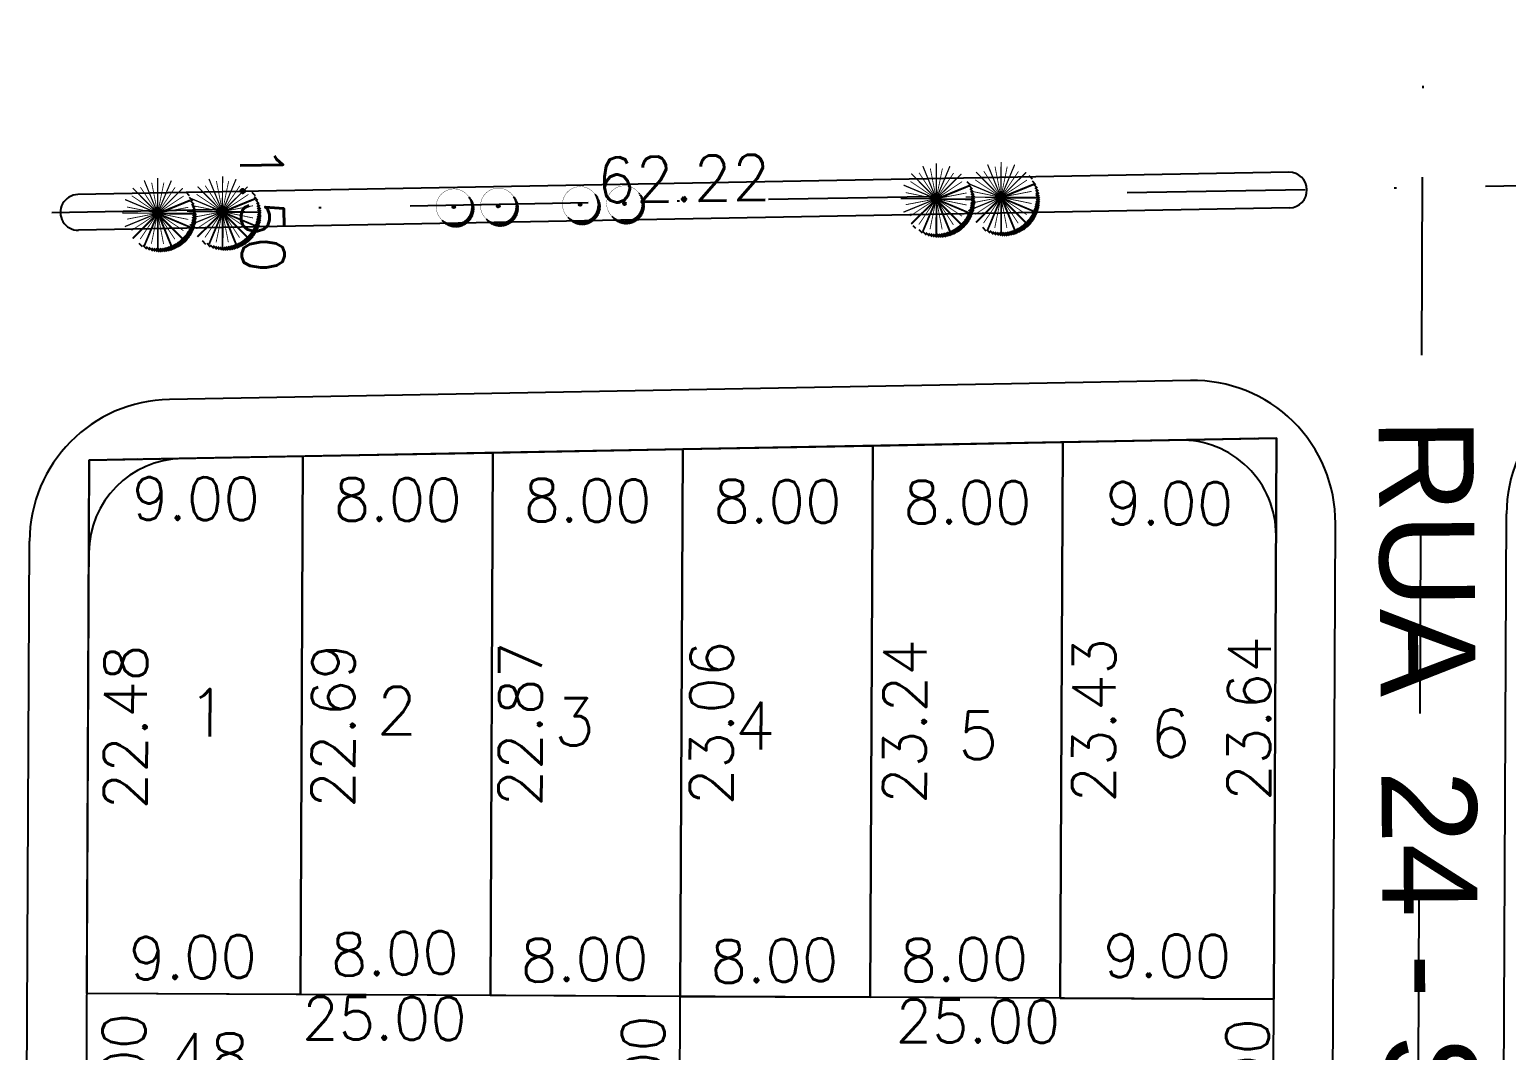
# Model space of a CAD drawing. Header units: millimetres. Extents: x -4430026 to 4783824, y 584 to 9593110.
# Drawn here: x 3050.1 to 3112.3, y 1664 to 1707.1 of the extents above; entities that cross this region are included whole.
import ezdxf
from ezdxf.enums import TextEntityAlignment as Align

# ---------------------------------------------------------------- set-up
doc = ezdxf.new("R2010")
doc.units = ezdxf.units.MM
for name, pattern in [('DASHDOT', [1, 0.5, -0.25, 0, -0.25]), ('DASHED2', [0.375, 0.25, -0.125]), ('HIDDEN', [0.375, 0.25, -0.125]), ('HIDDEN2', [0.1875, 0.125, -0.0625])]:
    doc.linetypes.add(name, pattern=pattern)
for name, color, linetype in [('boundary filipe', 6, 'Continuous'), ('BOUNDARY LOTES', 2, 'Continuous'), ('BOUNDARY VERDES', 92, 'Continuous'), ('Calçada', 1, 'Continuous'), ('CANTOS', 9, 'HIDDEN'), ('Cota', 8, 'Continuous'), ('COTAS', 8, 'Continuous'), ('curvas', 4, 'Continuous'), ('Lotes', 2, 'Continuous'), ('Nomes de Ruas', 3, 'Continuous'), ('Numero de lotes', 5, 'Continuous'), ('PAI_pDYD', 72, 'Continuous'), ('Projeção', 8, 'HIDDEN2'), ('QUADRA', 4, 'Continuous'), ('TRANSPLANTADA RETIRADA', 12, 'Continuous')]:
    doc.layers.add(name, color=color, linetype=linetype)
doc.styles.add('arcad1', font='romans.shx')
doc.styles.add('ARIAL', font='arial.ttf', dxfattribs={"height": 0.25})
doc.styles.add('ROMANS', font='romans.shx')
doc.dimstyles.new('BOLA100', dxfattribs={"dimscale": 0, "dimtxt": 1.9, "dimasz": 0.18, "dimexe": 0.18, "dimexo": 0.063, "dimgap": 0, "dimtad": 1, "dimzin": 4, "dimdsep": 46, "dimtxsty": 'ROMANS', "dimcen": 0.09, "dimse1": 1, "dimse2": 1, "dimsd1": 1, "dimsd2": 1, "dimclrt": 256, "dimaunit": 1, "dimadec": 4, "dimazin": 0, "dimtfac": 1.2, "dimtix": 1, "dimtmove": 2, "dimatfit": 3, "dimfxl": 1, "dimtvp": 2, "dimtolj": 1, "dimtzin": 4, "dimarcsym": 0})
doc.dimstyles.get("Standard").update_dxf_attribs({"dimtxt": 0.18, "dimasz": 0.18, "dimexe": 0.18, "dimexo": 0.0625, "dimgap": 0.09, "dimtad": 0, "dimtih": 1, "dimtoh": 1, "dimdec": 4, "dimzin": 0, "dimdsep": 46, "dimtxsty": 'Standard', "dimcen": 0.09, "dimadec": 0, "dimazin": 0, "dimtfac": 1, "dimtdec": 4, "dimtofl": 0, "dimtmove": 0, "dimatfit": 3, "dimfxl": 1, "dimtolj": 1, "dimtzin": 0, "dimarcsym": 0})

# ---------------------------------------------------------------- blocks, each defined once
blk = doc.blocks.new('ÁRVORE RETIRADA')
at = {"layer": 'TRANSPLANTADA RETIRADA'}
h = blk.add_hatch(dxfattribs=at)
h.set_pattern_fill('_USER', color=256, scale=0.1, angle=135, style=0, pattern_type=0)
h.set_pattern_definition([(135, (-4.583360688504172, -6.355571255532368), (-0.07071067811865477, -0.07071067811865475), [])])
h.paths.add_polyline_path([(6.0484811152985, -0.5150504994281135, 0.2047915192642046), (4.243467699661096, 3.70707730625513, -0.6060945436458858), (-0.5478533480372789, -5.473342448377267, -0.1930464130360828), (-4.583360688504172, -3.854949497956127, 0.7340404486873368)])
h = blk.add_hatch(color=256, dxfattribs=at)
h.dxf.hatch_style = 1
h.paths.add_polyline_path([(-1.023574025393461, 0.3671783077271442, 1), (-0.07213267068109552, 0.3671783077271442, 1)])
at = {"layer": 'TRANSPLANTADA RETIRADA', "linetype": 'DASHED2', "const_width": 0.1}
blk.add_lwpolyline([(-0.5478533480372789, 6.207699063831555, 0.9999999999999999), (-0.5478533480372789, -5.473342448377267, 0.9999999999999999), (-0.5478533480372789, 6.207699063831555, -3.167262399809778)], format="xyb", dxfattribs=at)
at = {"layer": 'TRANSPLANTADA RETIRADA'}
blk.add_circle((-0.547853348037278, 0.3671783077271442), 0.4757206773561826, dxfattribs=at)
blk = doc.blocks.new('PALMEIRA_PROPOSTA')
at = {"linetype": 'Continuous'}
h = blk.add_hatch(dxfattribs=at)
h.set_pattern_fill('_USER', color=250, scale=0.1680349678048515, angle=315, style=0, pattern_type=0)
h.set_pattern_definition([(315, (-2.759752643576576, -4.606280417879745), (0.1188186652112737, 0.1188186652112736), [])])
h.paths.add_polyline_path([(4.606280417880498, -0.4062804178796711, 0.2167655817345071), (3.166033061457028, 2.759752643582601, -0.1811803007978053), (4.200000000000045, 0, -0.643701983375483), (-2.759752643576576, -3.166033061462272, 0.6932216010114453)])
blk.add_hatch(color=1, dxfattribs=at).paths.add_polyline_path([(-0.4, 0, 1), (0.4, 0, 1)])
at = {"color": 98, "linetype": 'Continuous', "const_width": 0.15}
for points in [[(-1.607270415933272, 3.880294036547411), (-0.1530733729459826, 0.3695518130044917)], [(0, 4.199999999999967), (0, 0.3999999999999986)], [(1.607270415933272, 3.880294036547468), (0.1530733729459826, 0.3695518130045699)], [(-2.969848480983501, 2.969848480983444), (-0.2828427124745758, 0.2828427124746327)], [(2.969848480983728, 2.969848480983558), (0.2828427124745758, 0.2828427124746327)], [(-4.200000000000045, -5.684341886080801e-14), (-0.4000000000000909, -5.684341886080801e-14)], [(-3.880294036547411, 1.607270415933158), (-0.3695518130045912, 0.1530733729458476)], [(3.880294036547639, 1.607270415933669), (0.3695518130043638, 0.1530733729463094)], [(4.200000000000045, -5.684341886080801e-14), (0.4000000000000909, -5.684341886080801e-14)], [(-3.880294036547184, -1.607270415933499), (-0.3695518130043638, -0.1530733729461531)], [(-2.969848480983501, -2.969848480983558), (-0.2828427124745758, -0.2828427124746327)], [(-1.607270415933272, -3.880294036547411), (-0.1530733729459826, -0.3695518130044917)], [(0, -4.199999999999967), (0, -0.3999999999999986)], [(1.607270415933726, -3.880294036547241), (0.1530733729464373, -0.3695518130043425)], [(2.969848480983501, -2.969848480983558), (0.2828427124745758, -0.2828427124746327)], [(3.880294036547639, -1.607270415933101), (0.3695518130045912, -0.1530733729458404)]]:
    blk.add_lwpolyline(points, dxfattribs=at)
at = {"color": 96, "linetype": 'Continuous', "const_width": 0.1}
for points in [[(-0.7218341914597204, 3.628905537491853), (-0.07803612880638866, 0.3923141121612517)], [(0.7218341914597204, 3.628905537491853), (0.07803612880638866, 0.3923141121612517)], [(-3.076437565519427, 2.055609862172389), (-0.3325878449209085, 0.2222280932077751)], [(-2.055609862172332, 3.07643756551937), (-0.222228093207832, 0.3325878449209654)], [(2.05560986217256, 3.07643756551937), (0.222228093207832, 0.3325878449209654)], [(3.076437565519427, 2.055609862172389), (0.3325878449209085, 0.2222280932078888)], [(-3.628905537491846, 0.7218341914596635), (-0.3923141121613298, 0.07803612880633182)], [(3.628905537491846, 0.7218341914596635), (0.3923141121613298, 0.07803612880633182)], [(-3.628905537491846, -0.7218341914597772), (-0.3923141121613298, -0.0780361288064455)], [(-3.076437565519427, -2.055609862172503), (-0.3325878449209085, -0.2222280932078888)], [(-2.055609862172332, -3.076437565519484), (-0.222228093207832, -0.3325878449209654)], [(-0.7218341914597204, -3.628905537491853), (-0.07803612880638866, -0.3923141121612517)], [(0.7218341914597204, -3.628905537491853), (0.07803612880638866, -0.3923141121612517)], [(2.055609862172332, -3.07643756551937), (0.222228093207832, -0.3325878449209654)], [(3.076437565519427, -2.055609862172389), (0.3325878449209085, -0.2222280932077751)], [(3.628905537491846, -0.7218341914597772), (0.3923141121613298, -0.0780361288064455)]]:
    blk.add_lwpolyline(points, dxfattribs=at)
at = {"color": 98, "linetype": 'Continuous', "true_color": 0x001a00, "const_width": 0.15}
for points in [[(4.202124618651624, -0.06979593471066892), (0.4021246186516692, -0.06979593471066892)], [(3.915288052638743, 1.522220272488596), (0.4045458290954684, 0.06802322950123596)], [(-2.920891963595523, -3.022992908696779), (-0.2338861950865976, -0.3359871401878536)], [(-1.542341798166262, -3.9104686694983), (-0.08814475517897336, -0.3997264459553804)], [(0.07054112755872666, -4.199999999999967), (0.07054112755872666, -0.3999999999999986)], [(1.682805993431657, -3.847883843890031), (0.228608950444368, -0.3371416203471327)], [(2.91985880070979, -3.019590013364777), (0.2328530322008646, -0.3325842448558518)], [(3.85491508766404, -1.667666406111209), (0.344172864120992, -0.2134693631239486)]]:
    blk.add_lwpolyline(points, dxfattribs=at)
at = {"color": 1, "linetype": 'Continuous'}
blk.add_circle((0, 0), 0.4, dxfattribs=at)
blk = doc.blocks.new('*D13695')
at = {"layer": 'DEFPOINTS', "color": 0, "linetype": 'ByBlock'}
for p in [(3170.969692548448, 1701.555736257806), (3108.76353622744, 1700.403491656502), (3108.76353622744, 1700.403491656498)]:
    blk.add_point(p, dxfattribs=at)
at = {"layer": 'COTAS', "linetype": 'ByBlock', "insert": (3139.849020556413, 1701.929451025858), "char_height": 1.9, "attachment_point": 5, "rotation": 1.0611683425172647, "style": 'ROMANS'}
blk.add_mtext('\\A1;62.22', dxfattribs=at)
blk = doc.blocks.new('*D13696')
at = {"layer": 'DEFPOINTS', "color": 0, "linetype": 'ByBlock'}
for p in [(3108.76353622744, 1700.403491656502), (3046.557379906597, 1699.251247055201), (3046.557379906597, 1699.251247055211)]:
    blk.add_point(p, dxfattribs=at)
at = {"layer": 'COTAS', "linetype": 'ByBlock', "insert": (3077.642864235487, 1700.777206424569), "char_height": 1.9, "attachment_point": 5, "rotation": 1.0611683425171121, "style": 'ROMANS'}
blk.add_mtext('\\A1;62.22', dxfattribs=at)
blk = doc.blocks.new('*D13730')
at = {"layer": 'DEFPOINTS', "color": 0, "linetype": 'ByBlock'}
for p in [(3108.763536227441, 1700.403491656502), (3107.871679309827, 1512.136661720046), (3107.871679309827, 1512.136661720046)]:
    blk.add_point(p, dxfattribs=at)
at = {"layer": 'COTAS', "linetype": 'ByBlock', "insert": (3106.64837326498, 1606.27798417942), "char_height": 1.9, "attachment_point": 5, "rotation": 89.72858067940928, "style": 'ROMANS'}
blk.add_mtext('\\A1;188.27', dxfattribs=at)
blk = doc.blocks.new('*D14368')
at = {"layer": 'DEFPOINTS', "color": 0, "linetype": 'ByBlock'}
for p in [(3109.235330711151, 1799.997103595377), (3108.762850785787, 1700.258798124632), (3108.762850785811, 1700.258798124632)]:
    blk.add_point(p, dxfattribs=at)
at = {"layer": 'COTAS', "linetype": 'ByBlock', "insert": (3107.285925608113, 1750.136066458829), "char_height": 1.9, "attachment_point": 5, "rotation": 89.72858067918989, "style": 'ROMANS'}
blk.add_mtext('\\A1;99.74', dxfattribs=at)
blk = doc.blocks.new('*D14373')
at = {"layer": 'DEFPOINTS', "color": 0, "linetype": 'ByBlock'}
for p in [(3604.911716839865, 1990.480090746032), (3526.384085516982, 1988.213258781657), (3530.47530264546, 1981.233788387856), (3075.494473396064, 1975.21301359845), (3524.484052509368, 1587.125151107655)]:
    blk.add_point(p, dxfattribs=at)
at = {"layer": 'COTAS', "linetype": 'ByBlock', "insert": (3531.365345708875, 1983.352887335888), "char_height": 1.9, "attachment_point": 5, "rotation": 45.69019537436011, "style": 'ROMANS'}
blk.add_mtext('\\A1;91°55\'24"', dxfattribs=at)
blk = doc.blocks.new('*D12537')
at = {"layer": 'DEFPOINTS', "color": 0}
for p in [(3061.583742999844, 1683.671073873537), (3052.5797885477, 1682.857625174027), (3061.579687566744, 1682.814990886315)]:
    blk.add_point(p, dxfattribs=at)
at = {"layer": 'Cota', "color": 41, "insert": (3057.100847205404, 1687.292350624223), "char_height": 1.8, "attachment_point": 5, "rotation": 359.7285806795371, "style": 'ROMANS'}
blk.add_mtext('\\A1;9.00', dxfattribs=at)
blk = doc.blocks.new('*D12538')
at = {"layer": 'DEFPOINTS', "color": 0}
for p in [(3069.583653237249, 1683.633176729198), (3069.583653237248, 1683.633176728912), (3061.579687566744, 1682.814990886315)]:
    blk.add_point(p, dxfattribs=at)
at = {"layer": 'Cota', "color": 41, "insert": (3065.600751833627, 1687.252084908054), "char_height": 1.8, "attachment_point": 5, "rotation": 359.72858067953996, "style": 'ROMANS'}
blk.add_mtext('\\A1;8.00', dxfattribs=at)
blk = doc.blocks.new('*D12539')
at = {"layer": 'DEFPOINTS', "color": 0}
for p in [(3069.583653237249, 1683.633176729198), (3077.583563474645, 1683.595279584571), (3077.583563474643, 1683.595279584287)]:
    blk.add_point(p, dxfattribs=at)
at = {"layer": 'Cota', "color": 41, "insert": (3073.600662071026, 1687.214187763429), "char_height": 1.8, "attachment_point": 5, "rotation": 359.72858067953996, "style": 'ROMANS'}
blk.add_mtext('\\A1;8.00', dxfattribs=at)
blk = doc.blocks.new('*D12540')
at = {"layer": 'DEFPOINTS', "color": 0}
for p in [(3077.583563474645, 1683.595279584571), (3085.583473712046, 1683.557382439943), (3085.583473712044, 1683.557382439663)]:
    blk.add_point(p, dxfattribs=at)
at = {"layer": 'Cota', "color": 41, "insert": (3081.600572308424, 1687.176290618804), "char_height": 1.8, "attachment_point": 5, "rotation": 359.72858067953996, "style": 'ROMANS'}
blk.add_mtext('\\A1;8.00', dxfattribs=at)
blk = doc.blocks.new('*D12541')
at = {"layer": 'DEFPOINTS', "color": 0}
for p in [(3085.583473712046, 1683.557382439943), (3093.583383949444, 1683.519485295315), (3093.583383949443, 1683.519485295038)]:
    blk.add_point(p, dxfattribs=at)
at = {"layer": 'Cota', "color": 41, "insert": (3089.600482545824, 1687.13839347418), "char_height": 1.8, "attachment_point": 5, "rotation": 359.72858067953996, "style": 'ROMANS'}
blk.add_mtext('\\A1;8.00', dxfattribs=at)
blk = doc.blocks.new('*D12542')
at = {"layer": 'DEFPOINTS', "color": 0}
for p in [(3093.583383949444, 1683.519485295315), (3102.583282964543, 1683.476851007606), (3102.583282964541, 1683.476851007345)]:
    blk.add_point(p, dxfattribs=at)
at = {"layer": 'Cota', "color": 41, "insert": (3098.100387172074, 1687.09812775802), "char_height": 1.8, "attachment_point": 5, "rotation": 359.72858067953996, "style": 'ROMANS'}
blk.add_mtext('\\A1;9.00', dxfattribs=at)
blk = doc.blocks.new('*D12543')
at = {"layer": 'DEFPOINTS', "color": 0}
for p in [(3056.283283101059, 1700.181293652581), (3060.258901754147, 1700.254934034834), (3060.286677137576, 1698.755426168666)]:
    blk.add_point(p, dxfattribs=at)
at = {"layer": 'Cota', "color": 41, "insert": (3059.896553368931, 1699.498211081092), "char_height": 1.8, "attachment_point": 5, "rotation": 271.06116834254664, "style": 'ROMANS'}
blk.add_mtext('\\A1;1.50', dxfattribs=at)
blk = doc.blocks.new('*D11967')
at = {"layer": 'DEFPOINTS', "color": 0}
for p in [(3052.60846712447, 1688.911538788957), (3052.501994521666, 1666.435669609187), (3057.678051214662, 1666.411149612921)]:
    blk.add_point(p, dxfattribs=at)
at = {"layer": 'Cota', "color": 41, "insert": (3054.131327909234, 1677.666137917893), "char_height": 1.8, "attachment_point": 5, "rotation": 89.72858067944246, "style": 'ROMANS'}
blk.add_mtext('\\A1;22.48', dxfattribs=at)
blk = doc.blocks.new('*D11968')
at = {"layer": 'DEFPOINTS', "color": 0}
for p in [(3052.501994521672, 1666.435669609581), (3052.468834520113, 1659.435748151859), (3057.64489121422, 1659.411228155587)]:
    blk.add_point(p, dxfattribs=at)
at = {"layer": 'Cota', "color": 41, "insert": (3054.061511608171, 1662.928242599536), "char_height": 1.8, "attachment_point": 5, "rotation": 89.7285806794292, "style": 'ROMANS'}
blk.add_mtext('\\A1;7.00', dxfattribs=at)
blk = doc.blocks.new('*D11987')
at = {"layer": 'DEFPOINTS', "color": 0}
for p in [(3061.609357912404, 1689.078262284357), (3061.501893540733, 1666.393035321393), (3066.426515878804, 1666.369706419013)]:
    blk.add_point(p, dxfattribs=at)
at = {"layer": 'Cota', "color": 41, "insert": (3062.880288457811, 1677.729373615577), "char_height": 1.8, "attachment_point": 5, "rotation": 89.72858067952886, "style": 'ROMANS'}
blk.add_mtext('\\A1;22.69', dxfattribs=at)
blk = doc.blocks.new('*D11988')
at = {"layer": 'DEFPOINTS', "color": 0}
for p in [(3069.610149722166, 1689.226460946905), (3069.50180377814, 1666.355138176695), (3074.308480679284, 1666.332368004995)]:
    blk.add_point(p, dxfattribs=at)
at = {"layer": 'Cota', "color": 41, "insert": (3070.762694044468, 1677.785083105181), "char_height": 1.8, "attachment_point": 5, "rotation": 89.72858067953324, "style": 'ROMANS'}
blk.add_mtext('\\A1;22.87', dxfattribs=at)
blk = doc.blocks.new('*D11989')
at = {"layer": 'DEFPOINTS', "color": 0}
for p in [(3077.610941531913, 1689.374659609451), (3077.501714013536, 1666.317241032006), (3082.359945800961, 1666.294226634273)]:
    blk.add_point(p, dxfattribs=at)
at = {"layer": 'Cota', "color": 41, "insert": (3078.814599953322, 1677.839989638388), "char_height": 1.8, "attachment_point": 5, "rotation": 89.72858067457688, "style": 'ROMANS'}
blk.add_mtext('\\A1;23.06', dxfattribs=at)
blk = doc.blocks.new('*D11990')
at = {"layer": 'DEFPOINTS', "color": 0}
for p in [(3085.611733341672, 1689.522858271995), (3085.501624252928, 1666.279343887739), (3090.496153680829, 1666.255683821756)]:
    blk.add_point(p, dxfattribs=at)
at = {"layer": 'Cota', "color": 41, "insert": (3086.951248618372, 1677.894494728967), "char_height": 1.8, "attachment_point": 5, "rotation": 89.72858067951645, "style": 'ROMANS'}
blk.add_mtext('\\A1;23.24', dxfattribs=at)
blk = doc.blocks.new('*D11991')
at = {"layer": 'DEFPOINTS', "color": 0}
for p in [(3093.612525151433, 1689.671056934541), (3093.501534490325, 1666.241446743042), (3098.462876044315, 1666.217943894529)]:
    blk.add_point(p, dxfattribs=at)
at = {"layer": 'Cota', "color": 41, "insert": (3094.918411768039, 1677.949802705361), "char_height": 1.8, "attachment_point": 5, "rotation": 89.72858067950082, "style": 'ROMANS'}
blk.add_mtext('\\A1;23.43', dxfattribs=at)
blk = doc.blocks.new('*D11992')
at = {"layer": 'DEFPOINTS', "color": 0}
for p in [(3102.613415935441, 1689.83778042987), (3102.501433505231, 1666.198812454827), (3105.001405455097, 1666.186969597106)]:
    blk.add_point(p, dxfattribs=at)
at = {"layer": 'Cota', "color": 41, "insert": (3101.457437063373, 1678.023507299741), "char_height": 1.8, "attachment_point": 5, "rotation": 89.7285806790185, "style": 'ROMANS'}
blk.add_mtext('\\A1;23.64', dxfattribs=at)
blk = doc.blocks.new('*D11993')
at = {"layer": 'DEFPOINTS', "color": 0}
for p in [(3061.50290481396, 1666.60651037583), (3052.501994521673, 1666.435669609581), (3061.543849986564, 1664.449274526369)]:
    blk.add_point(p, dxfattribs=at)
at = {"layer": 'Cota', "color": 41, "insert": (3056.975077749683, 1667.963205859194), "char_height": 1.8, "attachment_point": 5, "rotation": 1.0873655401551248, "style": 'ROMANS'}
blk.add_mtext('\\A1;9.00', dxfattribs=at)
blk = doc.blocks.new('*D11994')
at = {"layer": 'DEFPOINTS', "color": 0}
for p in [(3061.50290481396, 1666.60651037583), (3069.502815051364, 1666.568613231132), (3069.540160209817, 1664.601047593914)]:
    blk.add_point(p, dxfattribs=at)
at = {"layer": 'Cota', "color": 41, "insert": (3065.473688007455, 1668.124512776097), "char_height": 1.8, "attachment_point": 5, "rotation": 1.087365540122836, "style": 'ROMANS'}
blk.add_mtext('\\A1;8.00', dxfattribs=at)
blk = doc.blocks.new('*D11995')
at = {"layer": 'DEFPOINTS', "color": 0}
for p in [(3069.500911834015, 1666.16685292472), (3077.500822071407, 1666.128955780094), (3077.534567215715, 1664.351060355041)]:
    blk.add_point(p, dxfattribs=at)
at = {"layer": 'Cota', "color": 41, "insert": (3073.468095013357, 1667.874525537224), "char_height": 1.8, "attachment_point": 5, "rotation": 1.087365540122836, "style": 'ROMANS'}
blk.add_mtext('\\A1;8.00', dxfattribs=at)
blk = doc.blocks.new('*D11996')
at = {"layer": 'DEFPOINTS', "color": 0}
for p in [(3077.49987040552, 1665.928063549682), (3085.499780642918, 1665.890166404911), (3085.529925773077, 1664.301941192203)]:
    blk.add_point(p, dxfattribs=at)
at = {"layer": 'Cota', "color": 41, "insert": (3081.463453570717, 1667.825406374386), "char_height": 1.8, "attachment_point": 5, "rotation": 1.087365540122836, "style": 'ROMANS'}
blk.add_mtext('\\A1;8.00', dxfattribs=at)
blk = doc.blocks.new('*D11997')
at = {"layer": 'DEFPOINTS', "color": 0}
for p in [(3085.499304867188, 1665.789732366914), (3093.499215104583, 1665.751835222216), (3093.525760220594, 1664.353280221732)]:
    blk.add_point(p, dxfattribs=at)
at = {"layer": 'Cota', "color": 41, "insert": (3089.459288018235, 1667.876745403915), "char_height": 1.8, "attachment_point": 5, "rotation": 1.087365540122836, "style": 'ROMANS'}
blk.add_mtext('\\A1;8.00', dxfattribs=at)
blk = doc.blocks.new('*D11998')
at = {"layer": 'DEFPOINTS', "color": 0}
for p in [(3093.516812528276, 1669.466569200795), (3102.516711543365, 1669.423934913087), (3102.492920963404, 1664.40185459529)]:
    blk.add_point(p, dxfattribs=at)
at = {"layer": 'Cota', "color": 41, "insert": (3098.010025170946, 1668.023131345973), "char_height": 1.8, "attachment_point": 5, "rotation": 359.7285806794439, "style": 'ROMANS'}
blk.add_mtext('\\A1;9.00', dxfattribs=at)
blk = doc.blocks.new('*D11999')
at = {"layer": 'DEFPOINTS', "color": 0}
for p in [(3077.501714013541, 1666.317241032401), (3077.468554011931, 1659.31731957468), (3079.514611286532, 1659.307626999852)]:
    blk.add_point(p, dxfattribs=at)
at = {"layer": 'Cota', "color": 41, "insert": (3075.931231680508, 1662.824641443826), "char_height": 1.8, "attachment_point": 5, "rotation": 89.72858067902058, "style": 'ROMANS'}
blk.add_mtext('\\A1;7.00', dxfattribs=at)
blk = doc.blocks.new('*D12000')
at = {"layer": 'DEFPOINTS', "color": 0}
for p in [(3102.50143350541, 1666.198812455221), (3102.468273503852, 1659.198890997498), (3104.968245452535, 1659.187048139801)]:
    blk.add_point(p, dxfattribs=at)
at = {"layer": 'Cota', "color": 41, "insert": (3101.384865846485, 1662.704062583749), "char_height": 1.8, "attachment_point": 5, "rotation": 89.728580679445, "style": 'ROMANS'}
blk.add_mtext('\\A1;7.00', dxfattribs=at)
blk = doc.blocks.new('*D9529')
at = {"layer": 'DEFPOINTS', "color": 0}
for p in [(3052.545220843821, 1666.65920594479), (3077.544940335692, 1666.54077736761), (3077.52215345328, 1661.730572922462)]:
    blk.add_point(p, dxfattribs=at)
at = {"layer": 'Cota', "color": 41, "insert": (3065.039347422458, 1665.38974681788), "char_height": 1.8, "attachment_point": 5, "rotation": 359.7285806790162, "style": 'ROMANS'}
blk.add_mtext('\\A1;25.00', dxfattribs=at)
blk = doc.blocks.new('*D9530')
at = {"layer": 'DEFPOINTS', "color": 0}
for p in [(3077.544940335691, 1666.54077736761), (3102.544659827382, 1666.422348790431), (3102.52187294497, 1661.612144345283)]:
    blk.add_point(p, dxfattribs=at)
at = {"layer": 'Cota', "color": 41, "insert": (3090.039066914239, 1665.271318240701), "char_height": 1.8, "attachment_point": 5, "rotation": 359.7285806790188, "style": 'ROMANS'}
blk.add_mtext('\\A1;25.00', dxfattribs=at)
blk = doc.blocks.new('*D8196')
at = {"layer": 'DEFPOINTS', "color": 0}
for p in [(3109.400061285888, 1834.770958635854), (3224.597288057779, 1702.549080181639), (3224.597288057781, 1702.549080181641)]:
    blk.add_point(p, dxfattribs=at)
at = {"layer": 'curvas', "color": 41, "insert": (3169.712999970263, 1771.024853054973), "char_height": 1.8, "attachment_point": 5, "rotation": 311.06374138942215, "style": 'ROMANS'}
blk.add_mtext('\\A1;175.37', dxfattribs=at)

msp = doc.modelspace()

# ---------------------------------------------------------------- hatches: boundary and pattern name
at = {"layer": 'BOUNDARY VERDES'}
h = msp.add_hatch(dxfattribs=at)
h.set_pattern_fill('GRASS', color=256, scale=3, angle=-0.271419311709254, style=0)
h.set_pattern_definition([(89.72858068829075, (3078.913099958789, 1593.619711941736), (-2.11124754344222, 2.131345538752566), [0.5624999999999998, -3.680140688999999]), (44.72858068829074, (3078.913099958789, 1593.619711941736), (-2.111247543999205, 2.131345539314854), [0.5625, -2.4375]), (134.7285806882907, (3078.913099958789, 1593.619711941736), (-2.131345539314854, -2.111247543999205), [0.5625, -2.4375])])
edge = h.paths.add_edge_path()
edge.add_line((3248.029637216011, 1759.928349246126), (3165.143377995435, 1785.420314749782))
edge.add_line((3165.143377995436, 1785.420314749782), (3159.727347875487, 1817.91116998172))
edge.add_line((3159.727347875488, 1817.91116998172), (3154.269339797101, 1827.011036350136))
edge.add_line((3154.269339797101, 1827.011036350136), (3130.852277945799, 1862.879585232885))
edge.add_line((3130.852277945799, 1862.879585232885), (3120.092055794201, 1931.53678350245))
edge.add_line((3120.092055794201, 1931.53678350245), (3103.39103233217, 1958.759175785447))
edge.add_line((3103.39103233217, 1958.759175785447), (3100.915733512735, 1975.947846163658))
edge.add_line((3100.915733512736, 1975.947846163658), (3080.721496309015, 1975.363747944664))
edge.add_line((3080.721496309015, 1975.363747944664), (3083.218490152134, 1966.142802923372))
edge.add_line((3083.218490152134, 1966.142802923371), (3084.64766954472, 1962.276357915141))
edge.add_line((3084.64766954472, 1962.276357915142), (3088.088883713485, 1953.949822353943))
edge.add_line((3088.088883713485, 1953.949822353943), (3094.136415202034, 1939.651956394109))
edge.add_line((3094.136415202034, 1939.651956394109), (3101.624377729957, 1921.15547508345))
edge.add_line((3101.624377729957, 1921.15547508345), (3108.944664294082, 1901.055743594693))
edge.add_line((3108.944664294082, 1901.055743594693), (3114.853488421574, 1881.754509840539))
edge.add_arc((3099.998453535185, 1876.673374286095), 15.69999999995151, -0.2714193206310256, 18.883152145261704, ccw=False)
edge.add_line((3115.698277376031, 1876.599001139723), (3115.510894210985, 1837.043290163729))
edge.add_line((3115.510894210985, 1837.04329016373), (3226.032091453106, 1710.203165965039))
edge.add_line((3226.032091453106, 1710.203165965039), (3243.994408792268, 1684.135810448027))
edge.add_line((3243.994408792268, 1684.135810448028), (3289.809524246125, 1592.620654227697))
edge.add_line((3289.809524246125, 1592.620654227696), (3465.934977293367, 1591.789438431038))
edge.add_line((3465.934977293366, 1591.789438431038), (3402.047700452167, 1629.417426307541))
edge.add_line((3402.047700452169, 1629.41742630754), (3386.235006165332, 1653.697790509898))
edge.add_line((3386.235006165331, 1653.697790509898), (3301.388583205662, 1732.11078431849))
edge.add_line((3301.388583205661, 1732.11078431849), (3267.502186354127, 1743.277107127421))
edge.add_line((3267.502186354128, 1743.277107127421), (3248.029637216012, 1759.928349246126))

# ---------------------------------------------------------------- linework, layer by layer
at = {"layer": 'boundary filipe', "elevation": 2.439200347918005}
msp.add_lwpolyline([(3051.797426527683, 1517.704656707918), (3101.800236047156, 1518.179303904628), (3102.613415935439, 1689.837780429868), (3052.608467124468, 1688.911538788956), (3051.797426527685, 1517.704656707918)], close=True, dxfattribs=at)
at = {"layer": 'BOUNDARY LOTES', "elevation": 2.439200347918005}
for points in [[(3077.610941531914, 1689.374659609449), (3085.611730962474, 1689.522858227925), (3085.501624252929, 1666.27934388774), (3077.497387352125, 1666.317261527395)], [(3077.501714015525, 1666.31724103114), (3085.497295249498, 1666.279364395076), (3085.611733341673, 1689.522858271993), (3077.615266327026, 1689.374739717626)], [(3085.611733341673, 1689.522858271993), (3093.612525151432, 1689.671056934541), (3093.501534490325, 1666.241446743042), (3085.497295249492, 1666.279364393783)], [(3085.611733341673, 1689.522858271993), (3093.612525151432, 1689.67105693454), (3093.501534490321, 1666.241446743042), (3085.501624256483, 1666.279343886427)], [(3093.612525151432, 1689.671056934541), (3102.613415935441, 1689.837780429869), (3102.501433505231, 1666.198812454827), (3093.50153449391, 1666.241446741128)], [(3093.501534493919, 1666.241446743025), (3102.501433509064, 1666.198812456706), (3102.613415935439, 1689.837780429869), (3093.612525151432, 1689.671056934541)], [(3052.610287817754, 1688.911224786566), (3061.609356265009, 1689.077914526751), (3061.501893540732, 1666.393035321392), (3052.503816665015, 1666.435660975879)], [(3061.609357912404, 1689.078262284359), (3069.610149722166, 1689.226460946903), (3069.501803778142, 1666.355138176695), (3061.501893544196, 1666.393035320081)], [(3061.609357912404, 1689.078262284359), (3069.605829020716, 1689.22603318746), (3069.501803781636, 1666.355138176678), (3061.501893544196, 1666.393035320081)], [(3069.610149722166, 1689.226460946905), (3077.610941531914, 1689.374659609449), (3077.501714015529, 1666.317241031997), (3069.50180378163, 1666.355138175383)], [(3069.610149722166, 1689.226460946905), (3077.610941531914, 1689.374659609449), (3077.497387352128, 1666.31726152825), (3069.50180378163, 1666.355138175383)]]:
    msp.add_lwpolyline(points, close=True, dxfattribs=at)
at = {"layer": 'Calçada'}
for p, q in [((3103.1316527589, 1701.049065979484, 2.439200347918005), (3052.126604971714, 1700.104299505748, 2.439200347918005)), ((3103.159428142328, 1699.549558113311, 2.439200347918005), (3052.154380355142, 1698.604791639578, 2.439200347918005)), ((3098.98536609654, 1692.271006904691, 2.439200347918005), (3055.981110119101, 1691.474439093504, 2.439200347918005)), ((3111.517767237642, 1521.857081064685, 2.439200347918005), (3112.298452697884, 1686.656135593021, 2.439200347918005)), ((3104.316553738265, 1521.617970824189, 2.439200347918005), (3105.096417710578, 1686.243613085952, 2.439200347918005)), ((3049.314272195428, 1521.266619951976, 2.439200347918005), (3050.092296377041, 1685.503890991721, 2.439200347918005))]:
    msp.add_line(p, q, dxfattribs=at)
for centre, radius, start, end in [((3103.145540450612, 1700.299312046398, 2.439200347918005), 0.7498825429087193, 271.0611683425927, 91.06116834238433), ((3052.140492663426, 1699.354545572663, 2.439200347918005), 0.7498825429087193, 91.06116834238433, 271.0611683425927), ((3099.09648503253, 1686.27203594443, 2.439200347918005), 5.999999999999999, 359.7285806794357, 91.06116834248856), ((3118.298385375933, 1686.627712734543, 2.439200347918005), 5.999999999999999, 91.06116834248856, 179.7285806794357), ((3056.09222905509, 1685.475468133243, 2.439200347918005), 5.999999999999999, 91.06116834248856, 179.7285806794357)]:
    msp.add_arc(centre, radius, start, end, dxfattribs=at)
at = {"layer": 'CANTOS', "ltscale": 2.5}
for p, q in [((3102.613415935441, 1689.837780429869, 2.439200347918005), (3098.519987041444, 1689.761957848585, 2.439200347918005)), ((3102.594021450803, 1685.743695302767, 2.439200347918005), (3102.613415935439, 1689.837780429869, 2.439200347918005)), ((3052.58995421219, 1685.003549469031, 2.439200347918005), (3052.60846712447, 1688.911538788956, 2.439200347918005)), ((3056.51583004023, 1688.98391487022, 2.439200347918005), (3052.60846712447, 1688.911538788956, 2.439200347918005))]:
    msp.add_line(p, q, dxfattribs=at)
at = {"layer": 'curvas'}
for centre, start, end in [((3098.594066332103, 1685.762643875081, 2.439200347918005), 359.7285806794357, 91.06116834248856), ((3056.589909330889, 1684.984600896714, 2.439200347918005), 91.06116834248856, 179.7285806794357)]:
    msp.add_arc(centre, 4, start, end, dxfattribs=at)
at = {"layer": 'Lotes'}
for p, q in [((3085.501624252927, 1666.2793438873, 2.439200347918005), (3085.611733341673, 1689.522858271995, 2.439200347918005)), ((3093.50153449032, 1666.241446742602, 2.439200347918005), (3093.612525151432, 1689.671056934541, 2.439200347918005)), ((3061.501893540732, 1666.393035321392, 2.439200347918005), (3061.609357912404, 1689.078262284359, 2.439200347918005)), ((3069.501803778142, 1666.355138176695, 2.439200347918005), (3069.610149722166, 1689.226460946905, 2.439200347918005)), ((3076.798831289619, 1517.941980306296, 2.439200347918005), (3077.610941531914, 1689.374659609451, 2.439200347918005)), ((3102.501433505404, 1666.198812454826, 2.439200347918005), (3052.501994521668, 1666.435669609187, 2.439200347918005))]:
    msp.add_line(p, q, dxfattribs=at)
at = {"layer": 'Projeção', "linetype": 'DASHDOT', "ltscale": 15}
for p, q in [((3107.871679309835, 1512.136661720044, 2.439200347918005), (3109.598345820014, 1876.627897712516, 2.439200347918005)), ((3224.597288057779, 1702.549080181639, 2.439200347918005), (2859.938910940075, 1695.794513251217, 2.439200347918005))]:
    msp.add_line(p, q, dxfattribs=at)
at = {"layer": 'QUADRA', "elevation": 2.439200347918005}
msp.add_lwpolyline([(3051.797426527683, 1517.704656707918), (3101.800236047156, 1518.179303904628), (3102.613415935439, 1689.837780429868), (3052.608467124468, 1688.911538788956), (3051.797426527685, 1517.704656707918)], close=True, dxfattribs=at)

# ---------------------------------------------------------------- block references
at = {"layer": 'PAI_pDYD', "color": 2, "xscale": 0.3550421296895795, "yscale": 0.3550421296895365, "zscale": 0.3550421296895365, "rotation": 359.7285806882999}
for p in [(3088.280558537459, 1699.927963373303, 2.439200347918005), (3091.008494029675, 1699.992573449022, 2.439200347917987), (3055.487381993079, 1699.32053538116, 2.439200347918005), (3058.215317485295, 1699.385145456879, 2.439200347917987)]:
    msp.add_blockref('PALMEIRA_PROPOSTA', p, dxfattribs=at)
at = {"layer": 'TRANSPLANTADA RETIRADA', "xscale": 0.1284132068558121, "yscale": 0.1284132068558392, "zscale": 0.1284132068558392, "rotation": 359.7285806882976}
for p in [(3068.038088113946, 1699.54675334861, 2.439200347918005), (3069.907152099016, 1699.581374019838, 2.439200347918005), (3073.357948846399, 1699.645293126202, 2.439200347918005), (3075.218669109721, 1699.679759246676, 2.439200347918005)]:
    msp.add_blockref('ÁRVORE RETIRADA', p, dxfattribs=at)

# ---------------------------------------------------------------- texts
at = {"layer": 'Nomes de Ruas', "extrusion": (0.01882469928749587, 0.08457361891648006, 0.9962393957679578), "style": 'ARIAL'}
msp.add_text('RUA  24 - S.D.O.', height=3.999999999999999, rotation=102.9674616637347, dxfattribs=at).set_placement((-2665.362324203599, -2316.373893936178, 203.9043474034864))
at = {"layer": 'Numero de lotes', "style": 'arcad1'}
for s, p in [('1', (3057.605916934169, 1678.274979144504, 2.439200347917976)), ('2', (3065.568851832591, 1678.357756270358, 2.439200347917976)), ('3', (3073.046545188398, 1677.88386553939, 2.439200347917976)), ('4', (3080.646393137517, 1677.727350071711, 2.439200347917976)), ('6', (3098.13826997416, 1677.400142894341, 2.439200347917976)), ('5', (3090.054717475722, 1677.317937157708, 2.439200347917976)), ('48', (3057.667148847328, 1663.760858959276, 2.439200347918005))]:
    msp.add_text(s, height=2, rotation=359.7285806882908, dxfattribs=at).set_placement(p, align=Align.MIDDLE_CENTER)

# ---------------------------------------------------------------- dimensions: what is measured, and where the dimension line sits
at = {"layer": 'Cota'}
for p1, p2, distance, picture, middle in [((3060.286677137577, 1698.755426168666, 2.439200347918005), (3060.258901754148, 1700.254934034834, 2.439200347918005), 3.976300614979638, '*D12543', (3059.896553368931, 1699.498211081092, 2.439200347918005)), ((3085.611733341673, 1689.522858271995, 2.439200347918005), (3085.501624252929, 1666.27934388774, 2.439200347918005), 4.994585468773339, '*D11990', (3086.951248618372, 1677.894494728967, 2.439200347918005)), ((3093.612525151432, 1689.671056934541, 2.439200347918005), (3093.501534490325, 1666.241446743042, 2.439200347918005), 4.961397222480612, '*D11991', (3094.918411768039, 1677.949802705361, 2.439200347918005)), ((3102.613415935441, 1689.837780429869, 2.439200347918005), (3102.501433505231, 1666.198812454827, 2.439200347918005), 2.5000000006791563, '*D11992', (3101.457437063373, 1678.023507299741, 2.439200347918005)), ((3052.60846712447, 1688.911538788956, 2.439200347918005), (3052.501994521666, 1666.435669609187, 2.439200347918005), 5.176114770687238, '*D11967', (3054.131327909234, 1677.666137917893, 2.439200347918005)), ((3061.609357912404, 1689.078262284357, 2.439200347918005), (3061.501893540733, 1666.393035321392, 2.439200347918005), 4.924677594555214, '*D11987', (3062.880288457811, 1677.729373615577, 2.439200347918005)), ((3069.610149722166, 1689.226460946905, 2.439200347918005), (3069.50180377814, 1666.355138176695, 2.439200347918005), 4.806730834227075, '*D11988', (3070.762694044468, 1677.785083105181, 2.439200347918005)), ((3077.610941531914, 1689.374659609451, 2.439200347918005), (3077.501714013537, 1666.317241032006, 2.439200347918005), 4.858286298978575, '*D11989', (3078.814599953322, 1677.839989638388, 2.439200347918005)), ((3052.5797885477, 1682.857625174027, 2.439200347918005), (3061.579687566744, 1682.814990886315, 2.439200347918005), 0.8560925928592616, '*D12537', (3057.100847205404, 1687.292350624223, 2.439200347918005)), ((3052.501994521673, 1666.435669609582, 2.439200347918005), (3061.50290481396, 1666.60651037583, 2.439200347918005), -2.1576243920942004, '*D11993', (3056.975077749683, 1667.963205859194, 2.439200347918005)), ((3093.516812528276, 1669.466569200795, 2.439200347918005), (3102.516711543365, 1669.423934913087, 2.439200347918005), -5.022136667803709, '*D11998', (3098.010025170946, 1668.023131345973, 2.439200347918005)), ((3052.545220843821, 1666.65920594479, 2.439200347918005), (3077.544940335692, 1666.540777367611, 2.439200347918005), -4.810258417813155, '*D9529', (3065.039347422458, 1665.38974681788, 2.439200347918005)), ((3077.501714013541, 1666.317241032401, 2.439200347918005), (3077.468554011931, 1659.317319574679, 2.439200347918005), 2.046080232286739, '*D11999', (3075.931231680508, 1662.824641443826, 2.439200347918005)), ((3102.501433505409, 1666.198812455221, 2.439200347918005), (3102.468273503851, 1659.198890997498, 2.439200347918005), 2.499999999497168, '*D12000', (3101.384865846485, 1662.704062583749, 2.439200347918005))]:
    dim = msp.add_aligned_dim(p1=p1, p2=p2, distance=distance, dimstyle='Standard', override={"dimtxt": 1.8, "dimexo": 0.063, "dimgap": 0, "dimtih": 0, "dimtoh": 0, "dimdec": 2, "dimzin": 4, "dimtxsty": 'ROMANS', "dimse1": 1, "dimse2": 1, "dimsd1": 1, "dimsd2": 1, "dimclrt": 41, "dimtfac": 1.2, "dimtdec": 2, "dimtix": 1, "dimtofl": 1, "dimtmove": 2, "dimfxl": 0.18, "dimfxlon": 1, "dimtvp": 2, "dimtzin": 4}, dxfattribs=at)
    dim.commit()
    dim.dimension.update_dxf_attribs({"geometry": picture, "text_midpoint": middle})
for base, p1, p2, angle, picture, middle in [((3069.583653237248, 1683.633176728912, 2.439200347918005), (3061.579687566744, 1682.814990886315, 2.439200347918005), (3069.58365323725, 1683.633176729198, 2.439200347918005), 179.7285806795399, '*D12538', (3065.600751833627, 1687.252084908054, 2.439200347918005)), ((3077.583563474643, 1683.595279584287, 2.439200347918005), (3069.58365323725, 1683.633176729198, 2.439200347918005), (3077.583563474645, 1683.595279584571, 2.439200347918005), 179.7285806795399, '*D12539', (3073.600662071026, 1687.214187763429, 2.439200347918005)), ((3085.583473712044, 1683.557382439663, 2.439200347918005), (3077.583563474645, 1683.595279584571, 2.439200347918005), (3085.583473712046, 1683.557382439943, 2.439200347918005), 179.7285806795399, '*D12540', (3081.600572308424, 1687.176290618804, 2.439200347918005)), ((3093.583383949443, 1683.519485295038, 2.439200347918005), (3085.583473712046, 1683.557382439943, 2.439200347918005), (3093.583383949444, 1683.519485295315, 2.439200347918005), 179.7285806795399, '*D12541', (3089.600482545824, 1687.13839347418, 2.439200347918005)), ((3102.583282964541, 1683.476851007345, 2.439200347918005), (3093.583383949444, 1683.519485295315, 2.439200347918005), (3102.583282964543, 1683.476851007606, 2.439200347918005), 179.7285806795399, '*D12542', (3098.100387172074, 1687.09812775802, 2.439200347918005)), ((3069.540160209817, 1664.601047593914, 2.439200347918005), (3061.50290481396, 1666.60651037583, 2.439200347918005), (3069.502815051364, 1666.568613231133, 2.439200347918005), 181.0873655401228, '*D11994', (3065.473688007455, 1668.124512776097, 2.439200347918005)), ((3077.534567215715, 1664.351060355041, 2.439200347918005), (3069.500911834016, 1666.16685292472, 2.439200347918005), (3077.500822071407, 1666.128955780094, 2.439200347918005), 181.0873655401228, '*D11995', (3073.468095013357, 1667.874525537224, 2.439200347918005)), ((3085.529925773077, 1664.301941192203, 2.439200347918005), (3077.499870405521, 1665.928063549682, 2.439200347918005), (3085.499780642918, 1665.890166404912, 2.439200347918005), 181.0873655401228, '*D11996', (3081.463453570717, 1667.825406374386, 2.439200347918005)), ((3093.525760220594, 1664.353280221732, 2.439200347918005), (3085.499304867188, 1665.789732366914, 2.439200347918005), (3093.499215104584, 1665.751835222216, 2.439200347918005), 181.0873655401228, '*D11997', (3089.459288018235, 1667.876745403915, 2.439200347918005)), ((3102.52187294497, 1661.612144345283, 2.439200347918005), (3077.544940335692, 1666.540777367611, 2.439200347918005), (3102.544659827382, 1666.422348790431, 2.439200347918005), 179.7285806790188, '*D9530', (3090.039066914239, 1665.271318240701, 2.439200347918005)), ((3057.64489121422, 1659.411228155587, 2.439200347918005), (3052.501994521673, 1666.435669609582, 2.439200347918005), (3052.468834520113, 1659.43574815186, 2.439200347918005), 89.7285806794292, '*D11968', (3054.061511608171, 1662.928242599536, 2.439200347918005))]:
    dim = msp.add_linear_dim(base=base, p1=p1, p2=p2, angle=angle, dimstyle='Standard', override={"dimtxt": 1.8, "dimexo": 0.063, "dimgap": 0, "dimtih": 0, "dimtoh": 0, "dimdec": 2, "dimzin": 4, "dimtxsty": 'ROMANS', "dimse1": 1, "dimse2": 1, "dimsd1": 1, "dimsd2": 1, "dimclrt": 41, "dimtfac": 1.2, "dimtdec": 2, "dimtix": 1, "dimtofl": 1, "dimtmove": 2, "dimfxl": 0.18, "dimfxlon": 1, "dimtvp": 2, "dimtzin": 4}, dxfattribs=at)
    dim.commit()
    dim.dimension.update_dxf_attribs({"geometry": picture, "text_midpoint": middle})
at = {"layer": 'COTAS', "linetype": 'ByBlock'}
dim = msp.add_angular_dim_2l(base=(3530.47530264546, 1981.233788387856), line1=((3524.484052509368, 1587.125151107654, 2.439200347918005), (3526.384085516982, 1988.213258781657, 2.439200347918005)), line2=((3604.911716839864, 1990.480090746032, 2.439200347918005), (3075.494473396064, 1975.21301359845, 2.439200347918005)), dimstyle='BOLA100', override={"dimscale": 1, "dimdec": 0, "dimazin": 1}, dxfattribs=at)
dim.commit()
dim.dimension.update_dxf_attribs({"geometry": '*D14373', "text_midpoint": (3531.365345708875, 1983.352887335888, 2.439200347918005)})
for base, p1, p2, angle, override, picture, middle in [((3108.762850785811, 1700.258798124632, 2.439200347918005), (3109.235330711152, 1799.997103595378, 2.439200347898426), (3108.762850785787, 1700.258798124632, 2.439200347918005), 269.72858067918963, {"dimscale": 1}, '*D14368', (3107.285925608113, 1750.136066458829, 2.439200347918005)), ((3107.871679309827, 1512.136661720046, 2.439200347918005), (3108.76353622744, 1700.403491656502, 2.439200347918005), (3107.871679309827, 1512.136661720046, 2.439200347918005), 269.7285806794093, {"dimscale": 1, "dimfxl": 0.18}, '*D13730', (3106.64837326498, 1606.27798417942, 2.439200347918005))]:
    dim = msp.add_linear_dim(base=base, p1=p1, p2=p2, angle=angle, dimstyle='BOLA100', override=override, dxfattribs=at)
    dim.commit()
    dim.dimension.update_dxf_attribs({"geometry": picture, "text_midpoint": middle, "dimtype": 161})
for p1, p2, distance, picture, middle in [((3170.969692548448, 1701.555736257807, 2.439200347918005), (3108.76353622744, 1700.403491656502, 2.439200347918005), 3.8646725281359485e-12, '*D13695', (3139.849020556413, 1701.929451025858, 2.439200347918005)), ((3108.76353622744, 1700.403491656502, 2.439200347918005), (3046.557379906597, 1699.251247055201, 2.439200347918005), -1.0002695273351462e-11, '*D13696', (3077.642864235487, 1700.777206424569, 2.439200347918005))]:
    dim = msp.add_aligned_dim(p1=p1, p2=p2, distance=distance, dimstyle='BOLA100', override={"dimscale": 1, "dimfxl": 0.18}, dxfattribs=at)
    dim.commit()
    dim.dimension.update_dxf_attribs({"geometry": picture, "text_midpoint": middle})
at = {"layer": 'curvas'}
dim = msp.add_aligned_dim(p1=(3109.400061285888, 1834.770958635854, 2.439200347918005), p2=(3224.597288057779, 1702.549080181639, 2.439200347918005), distance=2.717612499144793e-12, dimstyle='Standard', override={"dimtxt": 1.8, "dimexo": 0.063, "dimgap": 0, "dimtih": 0, "dimtoh": 0, "dimdec": 2, "dimzin": 4, "dimtxsty": 'ROMANS', "dimse1": 1, "dimse2": 1, "dimsd1": 1, "dimsd2": 1, "dimclrt": 41, "dimtfac": 1.2, "dimtdec": 2, "dimtix": 1, "dimtofl": 1, "dimtmove": 2, "dimfxl": 0.18, "dimfxlon": 1, "dimtvp": 2, "dimtzin": 4}, dxfattribs=at)
dim.commit()
dim.dimension.update_dxf_attribs({"geometry": '*D8196', "text_midpoint": (3169.712999970263, 1771.024853054973, 2.439200347918005)})

doc.saveas('drawing.dxf')
